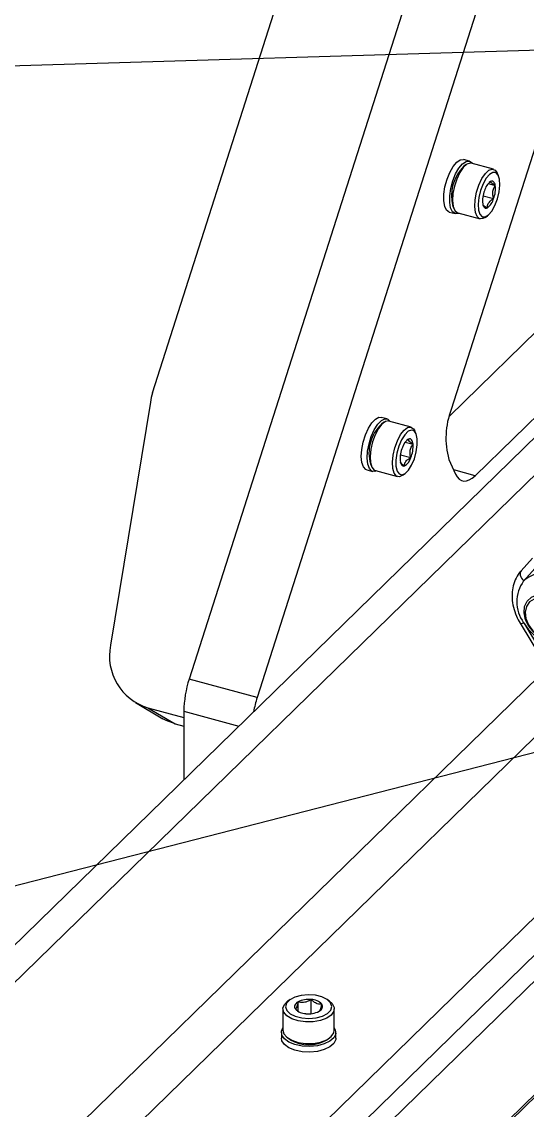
# Model space of a CAD drawing. Header units: millimetres. Extents: x 0 to 3353, y 0 to 2591.
# Drawn here: x 1626 to 1709.6, y 1879.7 to 2059.8 of the extents above; entities that cross this region are included whole.
import ezdxf

# ---------------------------------------------------------------- set-up
doc = ezdxf.new("R2010")
doc.units = ezdxf.units.MM
doc.header["$LTSCALE"] = 12
doc.layers.add('TITLE_BLOCK_BORDER', color=7, linetype='Continuous')
doc.dimstyles.new('SLDDIMSTYLE0', dxfattribs={"dimtxt": 0.18, "dimasz": 12.192, "dimexe": 0, "dimexo": 0.0625, "dimgap": 0, "dimtad": 0, "dimtih": 1, "dimtoh": 1, "dimdec": 0, "dimrnd": 1e-09, "dimzin": 0, "dimdsep": 46, "dimtxsty": 'Standard', "dimblk1": 'DOT', "dimblk2": 'DOT', "dimsah": 1, "dimcen": 0.09, "dimadec": 0, "dimazin": 0, "dimtfac": 12.192, "dimtdec": 0, "dimtofl": 0, "dimtmove": 0, "dimatfit": 3, "dimldrblk": 'DOT', "dimfxl": 0, "dimfrac": 2, "dimtolj": 1, "dimtzin": 0, "dimarcsym": 0})

# ---------------------------------------------------------------- blocks, each defined once
blk = doc.blocks.new('_DOT')
at = {"color": 0, "linetype": 'ByBlock', "lineweight": -2}
blk.add_line((-0.5, 0), (-1, 0), dxfattribs=at)
at = {"color": 0, "linetype": 'ByBlock', "const_width": 0.5}
blk.add_lwpolyline([(-0.25, 0, 1), (0.25, 0, 1)], format="xyb", close=True, dxfattribs=at)

msp = doc.modelspace()

# ---------------------------------------------------------------- linework, layer by layer
at = {"color": 7, "linetype": 'Continuous', "lineweight": 25}
for p, q in [((1647.66, 1998.37), (1689.87, 2130.5)), ((1703.26, 2106.1), (1653.71, 1951.01)), ((1714.5, 2103.05), (1664.95, 1947.96)), ((1715.45, 2053.21), (1697.06, 1995.62)), ((1700.06, 2036.7), (1699.08, 2036.96)), ((1699.54, 2036.14), (1699.13, 2035.85)), ((1704.04, 2035.36), (1700.37, 2036.35)), ((1703.18, 2033), (1704.34, 2032.68)), ((1703.57, 2033.34), (1703.34, 2033.17)), ((1704.85, 2034.3), (1704.64, 2034.75)), ((1702.31, 2030.98), (1704.06, 2030.5)), ((1696.72, 2028.28), (1697.7, 2028.01)), ((1697.33, 2029.21), (1697.53, 2028.76)), ((1698.14, 2028.15), (1701.81, 2027.15)), ((1702.64, 2027.37), (1703.04, 2027.66)), ((1696.74, 1994.51), (1720.65, 2017.85)), ((1701, 1984.66), (1730.7, 2013.64)), ((1359.42, 1647.98), (1733.33, 2012.93)), ((1647.29, 1996.84), (1640.71, 1956.61)), ((1686.43, 1994.05), (1685.46, 1994.31)), ((1685.91, 1993.49), (1685.51, 1993.2)), ((1690.41, 1992.71), (1686.74, 1993.7)), ((1691.22, 1991.65), (1691.01, 1992.1)), ((1689.45, 1990.22), (1690.73, 1989.87)), ((1688.65, 1988.12), (1690.36, 1987.65)), ((1683.7, 1986.56), (1683.91, 1986.11)), ((1696.67, 1987.36), (1697.77, 1984.93)), ((1683.1, 1985.63), (1684.07, 1985.36)), ((1684.51, 1985.5), (1688.18, 1984.5)), ((1689.01, 1984.72), (1689.41, 1985.01)), ((1710.47, 1970.99), (1708.61, 1968.93)), ((1710.88, 1969.3), (1709.03, 1967.24)), ((1708.44, 1960.25), (1711.99, 1954.4)), ((1709.03, 1960.34), (1711.83, 1955.72)), ((1664.95, 1947.96), (1653.71, 1951.01)), ((1644.84, 1947.12), (1649.35, 1944.46)), ((1646.89, 1946.25), (1652.82, 1944.64)), ((1646.89, 1946.25), (1651.4, 1943.59)), ((1652.82, 1945.69), (1652.82, 1934.35)), ((1651.4, 1943.59), (1652.82, 1943.2)), ((1381.26, 1583.71), (1728.22, 1922.35)), ((1387.12, 1585.15), (1731.46, 1921.23)), ((1742.83, 1913.52), (1414.27, 1592.84)), ((1742.83, 1913.09), (1414.27, 1592.41)), ((1670.4, 1898.01), (1670.06, 1897.78)), ((1673.9, 1895.66), (1673.9, 1898)), ((1676.86, 1897.78), (1676.52, 1898.01)), ((1669.21, 1896.47), (1669.21, 1892.91)), ((1671.72, 1896.06), (1671.72, 1897.61)), ((1677.71, 1892.91), (1677.71, 1896.47)), ((1668.96, 1892.54), (1668.96, 1891.6)), ((1677.96, 1891.6), (1677.96, 1892.54)), ((1670.06, 1891.59), (1670.4, 1891.36)), ((1676.52, 1891.36), (1676.86, 1891.59))]:
    msp.add_line(p, q, dxfattribs=at)
at = {"color": 8, "linetype": 'Continuous', "lineweight": 25}
for p, q in [((1356.49, 1638.9), (1738.31, 2011.57)), ((1359.42, 1647.98), (1733.33, 2012.93)), ((1701, 1984.66), (1697.46, 1985.62)), ((1350.37, 1598.92), (1711.59, 1951.48)), ((1652.82, 1945.69), (1661.91, 1943.22)), ((1354.6, 1593.68), (1710.81, 1941.36)), ((1378.46, 1587.19), (1723.83, 1924.29)), ((1381.26, 1583.71), (1728.22, 1922.35))]:
    msp.add_line(p, q, dxfattribs=at)
at = {"color": 7, "linetype": 'Continuous', "lineweight": 25, "flags": 128}
for points in [[(1696.72, 2028.28), (1696.29, 2028.58), (1695.97, 2029.21), (1695.82, 2030.12), (1695.83, 2031.23), (1696.01, 2032.45), (1696.35, 2033.69), (1696.81, 2034.84), (1697.35, 2035.81), (1697.95, 2036.52), (1698.54, 2036.91), (1699.08, 2036.96), (1699.08, 2036.96)], [(1698.33, 2028.1), (1698.24, 2028.06), (1697.7, 2028.01), (1697.26, 2028.31), (1696.95, 2028.95), (1696.79, 2029.85), (1696.8, 2030.96), (1696.98, 2032.19), (1697.32, 2033.42), (1697.78, 2034.57), (1698.33, 2035.54), (1698.92, 2036.25), (1699.51, 2036.65), (1700.05, 2036.7), (1700.49, 2036.39), (1700.56, 2036.3)], [(1700.37, 2036.35), (1700.17, 2036.38), (1699.62, 2036.19), (1699.03, 2035.65), (1698.45, 2034.81), (1697.95, 2033.74), (1697.57, 2032.54), (1697.33, 2031.32), (1697.27, 2030.17), (1697.38, 2029.21), (1697.66, 2028.53), (1698.08, 2028.17), (1698.14, 2028.15)], [(1702.64, 2027.37), (1702.27, 2027.18), (1701.75, 2027.17), (1701.33, 2027.53), (1701.05, 2028.22), (1700.94, 2029.18), (1701.01, 2030.32), (1701.24, 2031.54), (1701.62, 2032.74), (1702.12, 2033.81), (1702.7, 2034.65), (1703.29, 2035.19), (1703.84, 2035.38), (1704.32, 2035.2), (1704.64, 2034.75)], [(1703.76, 2028.44), (1704.27, 2029.36), (1704.69, 2030.45), (1704.97, 2031.61), (1705.08, 2032.73), (1705.02, 2033.69), (1704.79, 2034.4), (1704.42, 2034.8), (1703.93, 2034.84), (1703.39, 2034.51), (1702.83, 2033.86), (1702.32, 2032.95), (1701.91, 2031.85), (1701.63, 2030.69), (1701.52, 2029.58), (1701.57, 2028.61), (1701.8, 2027.9), (1702.18, 2027.51), (1702.66, 2027.47), (1703.21, 2027.79), (1703.76, 2028.44)], [(1704.34, 2032.68), (1704.29, 2032.88), (1704.23, 2033.06), (1704.15, 2033.19), (1704.06, 2033.3), (1703.95, 2033.36), (1703.83, 2033.39), (1703.71, 2033.38), (1703.57, 2033.34)], [(1702.26, 2029.62), (1702.3, 2029.42), (1702.37, 2029.25), (1702.44, 2029.11), (1702.54, 2029.01), (1702.64, 2028.94), (1702.76, 2028.91), (1702.89, 2028.92), (1703.02, 2028.97)], [(1683.1, 1985.63), (1682.95, 1985.68), (1682.54, 1986.1), (1682.28, 1986.83), (1682.18, 1987.81), (1682.25, 1988.97), (1682.48, 1990.21), (1682.86, 1991.43), (1683.35, 1992.53), (1683.92, 1993.42), (1684.52, 1994.03), (1685.1, 1994.32), (1685.46, 1994.31)], [(1684.71, 1985.45), (1684.43, 1985.35), (1683.92, 1985.42), (1683.52, 1985.84), (1683.25, 1986.56), (1683.15, 1987.55), (1683.22, 1988.7), (1683.45, 1989.94), (1683.83, 1991.16), (1684.32, 1992.26), (1684.89, 1993.16), (1685.49, 1993.77), (1686.07, 1994.05), (1686.58, 1993.99), (1686.93, 1993.65)], [(1686.74, 1993.7), (1686.71, 1993.71), (1686.17, 1993.64), (1685.58, 1993.2), (1685, 1992.45), (1684.47, 1991.44), (1684.05, 1990.27), (1683.76, 1989.04), (1683.64, 1987.86), (1683.7, 1986.84), (1683.93, 1986.06), (1684.31, 1985.59), (1684.51, 1985.5)], [(1689.01, 1984.72), (1688.47, 1984.49), (1687.98, 1984.6), (1687.6, 1985.06), (1687.37, 1985.84), (1687.31, 1986.87), (1687.43, 1988.05), (1687.72, 1989.28), (1688.14, 1990.45), (1688.67, 1991.45), (1689.25, 1992.2), (1689.84, 1992.64), (1690.38, 1992.71), (1690.82, 1992.42), (1691.01, 1992.1)], [(1689.97, 1985.57), (1690.5, 1986.41), (1690.95, 1987.46), (1691.27, 1988.62), (1691.44, 1989.76), (1691.43, 1990.78), (1691.25, 1991.57), (1690.92, 1992.07), (1690.46, 1992.21), (1689.93, 1992), (1689.37, 1991.44), (1688.84, 1990.59), (1688.39, 1989.54), (1688.07, 1988.39), (1687.9, 1987.25), (1687.91, 1986.23), (1688.09, 1985.43), (1688.43, 1984.94), (1688.88, 1984.79), (1689.42, 1985.01), (1689.97, 1985.57)], [(1690.73, 1989.87), (1690.7, 1990.09), (1690.65, 1990.29), (1690.58, 1990.45), (1690.5, 1990.58), (1690.4, 1990.67), (1690.29, 1990.73), (1690.17, 1990.74), (1690.04, 1990.72)], [(1688.61, 1987.13), (1688.64, 1986.91), (1688.69, 1986.72), (1688.76, 1986.55), (1688.84, 1986.43), (1688.94, 1986.33), (1689.05, 1986.28), (1689.17, 1986.26), (1689.3, 1986.28)], [(1697.77, 1984.93), (1698.04, 1984.45), (1698.37, 1984.09), (1698.73, 1983.86), (1699.14, 1983.75), (1699.58, 1983.79), (1700.04, 1983.95), (1700.52, 1984.24), (1701, 1984.66)], [(1715.77, 1958.12), (1714.95, 1957.61), (1713.94, 1957.42), (1712.83, 1957.56), (1711.72, 1958.03), (1710.71, 1958.77), (1709.9, 1959.74), (1709.34, 1960.83), (1709.09, 1961.96), (1709.18, 1963.02), (1709.6, 1963.91), (1710.3, 1964.57), (1711.23, 1964.93), (1712.3, 1964.95), (1713.42, 1964.64), (1714.49, 1964.03), (1715.41, 1963.16), (1716.11, 1962.12), (1716.51, 1961), (1716.59, 1959.89), (1716.34, 1958.91), (1715.77, 1958.12)], [(1715.28, 1958.23), (1715.81, 1958.98), (1716.02, 1959.93), (1715.91, 1960.98), (1715.48, 1962.03), (1714.76, 1962.98), (1713.85, 1963.74), (1712.81, 1964.23), (1711.76, 1964.41), (1710.79, 1964.25), (1710.01, 1963.77), (1709.48, 1963.03), (1709.27, 1962.08), (1709.38, 1961.03), (1709.82, 1959.98), (1710.53, 1959.02), (1711.44, 1958.27), (1712.48, 1957.77), (1713.53, 1957.6), (1714.5, 1957.76), (1715.28, 1958.23)], [(1651.4, 1943.59), (1649.9, 1944.16), (1649.35, 1944.46)], [(1672.22, 1898.69), (1671.16, 1898.4), (1670.33, 1897.96), (1669.8, 1897.41), (1669.63, 1896.8), (1669.84, 1896.19), (1670.4, 1895.65), (1671.26, 1895.22), (1672.34, 1894.95), (1673.52, 1894.86), (1674.7, 1894.97), (1675.76, 1895.26), (1676.59, 1895.7), (1677.12, 1896.25), (1677.28, 1896.86), (1677.08, 1897.47), (1676.52, 1898.01), (1675.66, 1898.44), (1674.58, 1898.71), (1673.4, 1898.8), (1672.22, 1898.69)], [(1676.86, 1897.78), (1677.36, 1897.33), (1677.68, 1896.7), (1677.63, 1896.05), (1677.2, 1895.43), (1676.45, 1894.91), (1675.42, 1894.52), (1674.22, 1894.31), (1672.96, 1894.29), (1671.74, 1894.46), (1670.67, 1894.81), (1669.85, 1895.31), (1669.35, 1895.91), (1669.21, 1896.56), (1669.46, 1897.2), (1670.05, 1897.78), (1670.06, 1897.78)], [(1671.72, 1897.61), (1671.53, 1897.49), (1671.38, 1897.35), (1671.27, 1897.21), (1671.19, 1897.06), (1671.15, 1896.9), (1671.15, 1896.75), (1671.2, 1896.59), (1671.27, 1896.44)], [(1675.2, 1896.05), (1675.38, 1896.17), (1675.53, 1896.31), (1675.65, 1896.45), (1675.73, 1896.6), (1675.76, 1896.76), (1675.76, 1896.91), (1675.72, 1897.07), (1675.64, 1897.22)], [(1674.92, 1890.35), (1673.66, 1890.23), (1672.39, 1890.29), (1671.2, 1890.54), (1670.19, 1890.95), (1669.45, 1891.49), (1669.04, 1892.11), (1668.98, 1892.77), (1669.21, 1893.31)], [(1669.21, 1892.91), (1669.35, 1892.35), (1669.85, 1891.75), (1670.67, 1891.26), (1671.74, 1890.91), (1672.96, 1890.73), (1674.22, 1890.75), (1675.42, 1890.97), (1676.45, 1891.35), (1677.2, 1891.87), (1677.63, 1892.49), (1677.71, 1892.91)], [(1677.71, 1893.31), (1677.88, 1892.98), (1677.94, 1892.32), (1677.63, 1891.68), (1676.99, 1891.11), (1676.06, 1890.65), (1674.92, 1890.35)], [(1674.92, 1889.41), (1673.66, 1889.29), (1672.39, 1889.35), (1671.2, 1889.6), (1670.19, 1890.01), (1669.45, 1890.54), (1669.04, 1891.17), (1668.96, 1891.6)], [(1677.96, 1891.6), (1677.94, 1891.37), (1677.63, 1890.73), (1676.99, 1890.16), (1676.06, 1889.71), (1674.92, 1889.41)]]:
    msp.add_lwpolyline(points, dxfattribs=at)
at = {"color": 8, "linetype": 'Continuous', "lineweight": 25, "flags": 128}
for points in [[(1708.61, 1968.93), (1708.53, 1968.81), (1708.46, 1968.62), (1708.44, 1968.41), (1708.47, 1968.18), (1708.54, 1967.93), (1708.67, 1967.69), (1708.83, 1967.46), (1709.03, 1967.24)], [(1708.44, 1960.25), (1708.47, 1960.23), (1708.54, 1960.21), (1708.67, 1960.22), (1708.83, 1960.27), (1709.03, 1960.34)]]:
    msp.add_lwpolyline(points, dxfattribs=at)
at = {"color": 7, "linetype": 'Continuous', "lineweight": 25}
for centre, radius, start, end in [((1703.94, 2030.98), 6.84, 134.5978, 194.9931), ((1705.21, 2031.1), 2.77, 126.2974, 165.3488), ((1706.89, 2030.14), 4.66, 159.1187, 186.4432), ((1699.71, 2032.16), 4.66, 339.1187, 6.4432), ((1701.38, 2031.2), 2.77, 306.2974, 345.3488), ((1657.84, 1995.11), 10.69, 162.265, 170.6929), ((1709.2, 1990.91), 13.03, 158.775, 195.8119), ((1690.04, 1988.4), 6.6, 133.3668, 196.2242), ((1691.19, 1988.74), 2.29, 119.9745, 164.579), ((1685.75, 1989.57), 5, 337.4594, 3.5031), ((1693.6, 1987.43), 5, 157.4594, 183.5031), ((1688.16, 1988.26), 2.29, 299.9745, 344.579), ((1712.78, 1962.98), 5.68, 50.3796, 131.3622), ((1713.72, 1963.79), 5.83, 143.6841, 216.3159), ((1716.77, 1965.03), 9.05, 211.2242, 243.6058), ((1649.47, 1954.81), 8.94, 168.4296, 253.2618), ((1670.8, 1945.41), 17.98, 161.8478, 179.1048), ((1683.82, 1941.93), 19.81, 162.272, 169.2993), ((1673.43, 1894.28), 3.75, 82.8138, 117.2422), ((1673.87, 1895.59), 2.41, 42.517, 89.1687), ((1673.05, 1898.07), 2.41, 222.517, 269.1687), ((1673.48, 1899.38), 3.75, 262.8138, 297.2422), ((1673.46, 1896.46), 5.95, 239.0533, 300.9467)]:
    msp.add_arc(centre, radius, start, end, dxfattribs=at)
for points, knots in [([(1704.34, 2032.68), (1704.22, 2032.75), (1703.99, 2032.87), (1703.68, 2033.07), (1703.53, 2033.23), (1703.56, 2033.3), (1703.57, 2033.34)], [0, 0, 0, 0, 0.2164527, 0.4403056, 0.751896, 1, 1, 1, 1]), ([(1704.06, 2030.5), (1704.02, 2030.67), (1703.93, 2031.01), (1703.89, 2031.6), (1704.03, 2032.19), (1704.24, 2032.53), (1704.34, 2032.68)], [0, 0, 0, 0, 0.216453, 0.440306, 0.751896, 1, 1, 1, 1]), ([(1702.34, 2029.4), (1702.43, 2029.33), (1702.59, 2029.2), (1702.89, 2029.04), (1703.02, 2028.97)], [0, 0, 0, 0, 0.541856, 1, 1, 1, 1]), ([(1703.02, 2028.97), (1703.03, 2029.06), (1703.04, 2029.33), (1703.21, 2029.81), (1703.63, 2030.23), (1703.95, 2030.43), (1704.06, 2030.5)], [0, 0, 0, 0, 0.156025, 0.493707, 0.819058, 1, 1, 1, 1]), ([(1690.04, 1990.72), (1689.92, 1990.66), (1689.77, 1990.59), (1689.67, 1990.49), (1689.65, 1990.47)], [0, 0, 0, 0, 0.810257, 1, 1, 1, 1]), ([(1690.73, 1989.87), (1690.62, 1989.95), (1690.4, 1990.1), (1690.11, 1990.35), (1689.98, 1990.57), (1690.03, 1990.68), (1690.04, 1990.72)], [0, 0, 0, 0, 0.216453, 0.440306, 0.751896, 1, 1, 1, 1]), ([(1690.36, 1987.65), (1690.32, 1987.82), (1690.24, 1988.17), (1690.23, 1988.77), (1690.4, 1989.37), (1690.63, 1989.72), (1690.73, 1989.87)], [0, 0, 0, 0, 0.216453, 0.440306, 0.751896, 1, 1, 1, 1]), ([(1688.62, 1986.9), (1688.62, 1986.87), (1688.65, 1986.78), (1688.89, 1986.56), (1689.17, 1986.37), (1689.3, 1986.28)], [0, 0, 0, 0, 0.132749, 0.615561, 1, 1, 1, 1]), ([(1689.3, 1986.28), (1689.3, 1986.36), (1689.32, 1986.61), (1689.5, 1987.04), (1689.93, 1987.41), (1690.25, 1987.59), (1690.36, 1987.65)], [0, 0, 0, 0, 0.156025, 0.493707, 0.819058, 1, 1, 1, 1]), ([(1708.61, 1968.93), (1708.44, 1968.72), (1707.99, 1968.18), (1707.47, 1967.13), (1707.13, 1965.8), (1707.07, 1964.38), (1707.29, 1962.9), (1707.75, 1961.5), (1708.23, 1960.64), (1708.44, 1960.25)], [0, 0, 0, 0, 0.093059, 0.244567, 0.396676, 0.550906, 0.707671, 0.866468, 1, 1, 1, 1]), ([(1673.9, 1898), (1673.79, 1897.93), (1673.46, 1897.73), (1672.83, 1897.5), (1672.19, 1897.5), (1671.84, 1897.58), (1671.72, 1897.61)], [0, 0, 0, 0, 0.156025, 0.493707, 0.819058, 1, 1, 1, 1]), ([(1675.64, 1897.22), (1675.52, 1897.21), (1675.28, 1897.19), (1674.83, 1897.29), (1674.35, 1897.57), (1674.04, 1897.86), (1673.9, 1898)], [0, 0, 0, 0, 0.216453, 0.440306, 0.751896, 1, 1, 1, 1]), ([(1671.72, 1897.61), (1671.69, 1897.47), (1671.62, 1897.18), (1671.51, 1896.77), (1671.39, 1896.51), (1671.31, 1896.46), (1671.27, 1896.44)], [0, 0, 0, 0, 0.2164527, 0.4403056, 0.751896, 1, 1, 1, 1]), ([(1671.27, 1896.44), (1671.39, 1896.32), (1671.57, 1896.15), (1671.76, 1896.02), (1671.82, 1895.98)], [0, 0, 0, 0, 0.673606, 1, 1, 1, 1]), ([(1675.24, 1896.08), (1675.25, 1896.09), (1675.3, 1896.12), (1675.41, 1896.3), (1675.53, 1896.69), (1675.61, 1897.05), (1675.64, 1897.22)], [0, 0, 0, 0, 0.145668, 0.389744, 0.729483, 1, 1, 1, 1])]:
    msp.add_open_spline(points, degree=3, knots=knots, dxfattribs=at)

# ---------------------------------------------------------------- leaders
at = {"layer": 'TITLE_BLOCK_BORDER'}
for points in [[(1784.79, 2057.23), (1582.27, 2051.15)], [(1734.52, 1944.92), (1492.19, 1882.77)]]:
    msp.add_leader(points, dimstyle='SLDDIMSTYLE0', dxfattribs=at)

doc.saveas('drawing.dxf')
